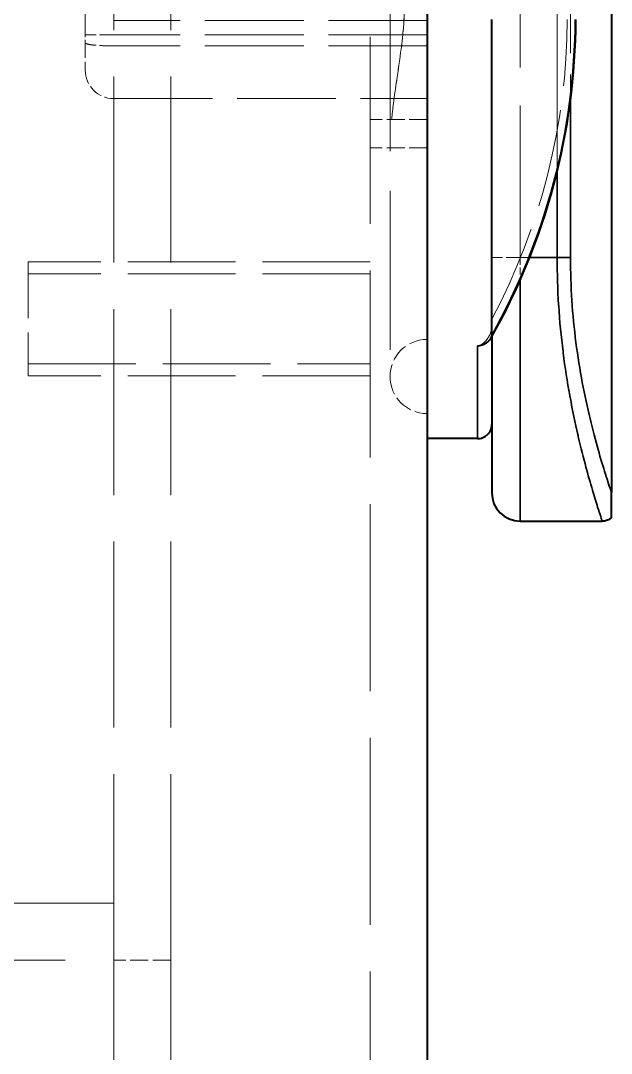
# Model space of a CAD drawing. Header units: millimetres. Extents: x 0 to 2523, y 0 to 1782.
# Drawn here: x 501.34 to 522.07, y 816.7 to 852.94 of the extents above; entities that cross this region are included whole.
import ezdxf

# ---------------------------------------------------------------- set-up
doc = ezdxf.new("R2010")
doc.units = ezdxf.units.MM
doc.header["$LTSCALE"] = 3
doc.linetypes.add('DASHED', pattern=[0.2067, 0.1654, -0.0413])
for name, color, linetype, lineweight in [('가려진 것(ISO)', 2, 'DASHED', 18), ('가려진 좁은 것(ISO)', 2, 'DASHED', 18), ('가시적인 것(ISO)', 3, 'Continuous', 40), ('가시적인 좁은 것(ISO)', 3, 'Continuous', 35)]:
    doc.layers.add(name, color=color, linetype=linetype, lineweight=lineweight)

msp = doc.modelspace()

# ---------------------------------------------------------------- linework, layer by layer
at = {"layer": '가려진 것(ISO)', "ltscale": 13.223674}
msp.add_line((513.6056, 999.9732), (513.6056, 794.9732), dxfattribs=at)
at = {"layer": '가려진 것(ISO)', "ltscale": 13.155773}
for p, q in [((504.6056, 819.9732), (504.6056, 974.9732)), ((506.6056, 819.9732), (506.6056, 974.9732))]:
    msp.add_line(p, q, dxfattribs=at)
at = {"layer": '가려진 것(ISO)', "ltscale": 1.495845}
msp.add_line((503.6056, 852.4383), (503.6056, 853.9383), dxfattribs=at)
at = {"layer": '가려진 것(ISO)', "ltscale": 11.251338}
msp.add_line((514.3056, 853.9452), (514.3056, 840.4509), dxfattribs=at)
at = {"layer": '가려진 것(ISO)', "ltscale": 6.983788}
for p, q in [((515.6056, 852.9383), (504.6056, 852.9383)), ((515.6056, 852.053), (504.6056, 852.053)), ((504.6056, 850.2025), (515.6056, 850.2025))]:
    msp.add_line(p, q, dxfattribs=at)
at = {"layer": '가려진 것(ISO)', "ltscale": 0.173759}
msp.add_line((503.6056, 852.1644), (503.6056, 852.4383), dxfattribs=at)
at = {"layer": '가려진 것(ISO)', "ltscale": 1.076896}
msp.add_line((503.6056, 852.1644), (503.6056, 851.2025), dxfattribs=at)
at = {"layer": '가려진 것(ISO)', "ltscale": 1.269698}
for p, q in [((515.6056, 849.4732), (513.6056, 849.4732)), ((515.6056, 848.4732), (513.6056, 848.4732))]:
    msp.add_line(p, q, dxfattribs=at)
at = {"layer": '가려진 것(ISO)', "ltscale": 3.989087}
msp.add_line((501.6056, 844.4732), (501.6056, 840.4732), dxfattribs=at)
at = {"layer": '가려진 것(ISO)', "ltscale": 7.618686}
for p, q in [((513.6056, 844.4732), (501.6056, 844.4732)), ((513.6056, 844.0552), (501.6056, 844.0552)), ((501.6056, 840.8912), (513.6056, 840.8912)), ((513.6056, 840.4732), (501.6056, 840.4732))]:
    msp.add_line(p, q, dxfattribs=at)
at = {"layer": '가려진 것(ISO)', "ltscale": 0.246572}
msp.add_line((517.8747, 842.2098), (517.8747, 841.8411), dxfattribs=at)
at = {"layer": '가려진 것(ISO)', "ltscale": 16.126431}
msp.add_line((486.6056, 821.9732), (506.6056, 821.9732), dxfattribs=at)
at = {"layer": '가려진 것(ISO)', "ltscale": 13.707466}
msp.add_line((487.6056, 819.9732), (504.6056, 819.9732), dxfattribs=at)
at = {"layer": '가려진 것(ISO)', "ltscale": 12.665669}
for p, q in [((504.6056, 819.9732), (504.6056, 809.9732)), ((506.6056, 819.9732), (506.6056, 809.9732))]:
    msp.add_line(p, q, dxfattribs=at)
at = {"layer": '가려진 것(ISO)', "ltscale": 0.997197}
msp.add_arc((504.6056, 851.2025), 1, 180, 270, dxfattribs=at)
at = {"layer": '가려진 것(ISO)', "ltscale": 1.296386}
for start, end in [(90, 180), (180, 270)]:
    msp.add_arc((515.6056, 840.4509), 1.3, start, end, dxfattribs=at)
at = {"layer": '가려진 것(ISO)', "ltscale": 1.000421}
msp.add_open_spline([(504.6056, 852.053), (504.5018, 852.053), (504.3977, 852.0546), (504.2983, 852.0577), (504.199, 852.0609), (504.1043, 852.0656), (504.0195, 852.0719), (503.9346, 852.0781), (503.8594, 852.0859), (503.7974, 852.095), (503.7354, 852.1042), (503.6867, 852.1148), (503.6543, 852.1265), (503.6219, 852.1381), (503.6056, 852.1509), (503.6056, 852.1644)], degree=3, knots=[0, 0, 0, 0, 0.2, 0.2, 0.2, 0.4, 0.4, 0.4, 0.6, 0.6, 0.6, 0.8, 0.8, 0.8, 1, 1, 1, 1], dxfattribs=at)
at = {"layer": '가려진 것(ISO)', "ltscale": 0.584265}
msp.add_open_spline([(517.3747, 841.5263), (517.4017, 841.5279), (517.4281, 841.5342), (517.4813, 841.554), (517.5083, 841.5685), (517.5868, 841.6202), (517.6384, 841.669), (517.7317, 841.7837), (517.7867, 841.8648), (517.8597, 842.0502), (517.8747, 842.1299), (517.8747, 842.2098)], degree=3, knots=[0.000001, 0.000001, 0.000001, 0.000001, 0.008116123, 0.008116123, 0.017280138, 0.017280138, 0.036812418, 0.036812418, 0.056177073, 0.056177073, 0.072028344, 0.072028344, 0.072028344, 0.072028344], dxfattribs=at)
at = {"layer": '가려진 것(ISO)', "ltscale": 0.58425}
msp.add_open_spline([(517.8747, 842.2098), (517.8747, 842.1299), (517.8597, 842.0503), (517.7868, 841.865), (517.7319, 841.7839), (517.6385, 841.6692), (517.5869, 841.6202), (517.5084, 841.5685), (517.4814, 841.554), (517.4281, 841.5342), (517.4017, 841.5279), (517.3747, 841.5263)], degree=3, knots=[0.000001, 0.000001, 0.000001, 0.000001, 0.02448974, 0.02448974, 0.0544278, 0.0544278, 0.08463518, 0.08463518, 0.09880659, 0.09880659, 0.11135374, 0.11135374, 0.11135374, 0.11135374], dxfattribs=at)
at = {"layer": '가려진 것(ISO)', "ltscale": 0.052003}
msp.add_open_spline([(517.8747, 841.8936), (517.8747, 841.8874), (517.8747, 841.8812), (517.8747, 841.875), (517.8747, 841.8637), (517.8747, 841.8524), (517.8747, 841.8411)], degree=3, knots=[0.076483139, 0.076483139, 0.076483139, 0.076483139, 0.080930676, 0.080930676, 0.080930676, 0.08900317, 0.08900317, 0.08900317, 0.08900317], dxfattribs=at)
at = {"layer": '가려진 좁은 것(ISO)', "ltscale": 12.510248}
msp.add_line((520.169, 932.9732), (520.169, 847.6395), dxfattribs=at)
at = {"layer": '가려진 좁은 것(ISO)', "ltscale": 12.95251}
msp.add_line((520.1691, 844.6229), (520.1692, 932.9733), dxfattribs=at)
at = {"layer": '가려진 좁은 것(ISO)', "ltscale": 12.952355}
msp.add_line((520.6373, 844.6237), (520.6368, 932.973), dxfattribs=at)
at = {"layer": '가려진 좁은 것(ISO)', "ltscale": 13.356773}
msp.add_line((520.6373, 932.9732), (520.6373, 850.1478), dxfattribs=at)
at = {"layer": '가려진 좁은 것(ISO)', "ltscale": 10.764393}
msp.add_line((518.8747, 844.6232), (518.8747, 857.9732), dxfattribs=at)
at = {"layer": '가려진 좁은 것(ISO)', "ltscale": 0.997197}
for p, q in [((504.6056, 852.4383), (503.6056, 852.4383)), ((518.8747, 844.6232), (517.8747, 844.6232))]:
    msp.add_line(p, q, dxfattribs=at)
at = {"layer": '가려진 좁은 것(ISO)', "ltscale": 6.983788}
msp.add_line((515.6056, 852.4383), (504.6056, 852.4383), dxfattribs=at)
at = {"layer": '가려진 좁은 것(ISO)', "ltscale": 0.821679}
msp.add_line((520.1691, 844.6229), (518.8747, 844.6232), dxfattribs=at)
at = {"layer": '가려진 좁은 것(ISO)', "ltscale": 0.499882}
msp.add_line((518.8747, 844.6232), (518.8747, 843.8366), dxfattribs=at)
at = {"layer": '가려진 좁은 것(ISO)', "ltscale": 0.209386}
msp.add_line((519.2047, 844.6232), (518.8747, 844.6232), dxfattribs=at)
at = {"layer": '가려진 좁은 것(ISO)', "ltscale": 1.269698}
msp.add_line((506.6056, 819.9732), (504.6056, 819.9732), dxfattribs=at)
at = {"layer": '가려진 좁은 것(ISO)', "ltscale": 6.950111}
msp.add_arc((497.912, 853.0929), 22.6153, 331.97061, 359.70464, dxfattribs=at)
at = {"layer": '가려진 좁은 것(ISO)', "ltscale": 2.845106}
for points, knots in [([(514.7996, 853.9265), (514.8068, 853.7745), (514.8103, 853.625), (514.8103, 852.4265), (514.5759, 851.1851), (514.4109, 849.9311), (514.3838, 849.7042), (514.3616, 849.4732)], [1.54000761, 1.54000761, 1.54000761, 1.54000761, 1.58374382, 1.58374382, 1.89957123, 1.89957123, 1.96318978, 1.96318978, 1.96318978, 1.96318978]), ([(514.3616, 849.4732), (514.3838, 849.7042), (514.4109, 849.9311), (514.5759, 851.1851), (514.8103, 852.4265), (514.8103, 853.625), (514.8068, 853.7745), (514.7996, 853.9265)], [1.20429786, 1.20429786, 1.20429786, 1.20429786, 1.26791641, 1.26791641, 1.58374382, 1.58374382, 1.62748, 1.62748, 1.62748, 1.62748])]:
    msp.add_open_spline(points, degree=3, knots=knots, dxfattribs=at)
at = {"layer": '가려진 좁은 것(ISO)', "ltscale": 0.38483}
msp.add_open_spline([(520.6373, 844.6237), (520.6137, 844.6236), (520.5772, 844.6235), (520.5307, 844.6233), (520.4842, 844.6232), (520.4277, 844.6231), (520.3658, 844.623), (520.3039, 844.623), (520.2365, 844.6231), (520.1691, 844.6229)], degree=3, knots=[0, 0, 0, 0, 0.3333333, 0.3333333, 0.3333333, 0.6666667, 0.6666667, 0.6666667, 1, 1, 1, 1], dxfattribs=at)
at = {"layer": '가려진 좁은 것(ISO)', "ltscale": 11.800824}
msp.add_open_spline([(521.752, 835.3732), (521.752, 835.3732), (521.7486, 835.3834), (521.7419, 835.4039), (521.7398, 835.4102), (521.7374, 835.4175), (521.7346, 835.4257), (521.7172, 835.4786), (521.6866, 835.5716), (521.6438, 835.7049), (521.6364, 835.7281), (521.6286, 835.7525), (521.6204, 835.7781), (521.5743, 835.9228), (521.5167, 836.1065), (521.4503, 836.3273), (521.4374, 836.3702), (521.4241, 836.4144), (521.4106, 836.4601), (521.3421, 836.691), (521.2658, 836.957), (521.1858, 837.2533), (521.1685, 837.3172), (521.1511, 837.3826), (521.1335, 837.4493), (521.0536, 837.7527), (520.9709, 838.084), (520.8898, 838.4372), (520.8705, 838.5215), (520.8512, 838.607), (520.8321, 838.6936), (520.7535, 839.0503), (520.6772, 839.4268), (520.6066, 839.8178), (520.5881, 839.9203), (520.57, 840.0237), (520.5524, 840.1281), (520.4863, 840.5189), (520.4263, 840.9228), (520.3748, 841.336), (520.3601, 841.4543), (520.346, 841.5734), (520.3326, 841.6932), (520.2869, 842.1036), (520.2498, 842.5226), (520.2226, 842.9484), (520.2142, 843.0807), (520.2067, 843.2137), (520.2002, 843.3471), (520.1797, 843.7688), (520.1691, 844.1956), (520.1691, 844.6229)], degree=3, knots=[0.50359315, 0.50359315, 0.50359315, 0.50359315, 0.52941176, 0.52941176, 0.52941176, 0.53737617, 0.53737617, 0.53737617, 0.58823529, 0.58823529, 0.58823529, 0.59707577, 0.59707577, 0.59707577, 0.64705882, 0.64705882, 0.64705882, 0.65677318, 0.65677318, 0.65677318, 0.70588235, 0.70588235, 0.70588235, 0.71648775, 0.71648775, 0.71648775, 0.76470588, 0.76470588, 0.76470588, 0.7762063, 0.7762063, 0.7762063, 0.82352941, 0.82352941, 0.82352941, 0.8359272, 0.8359272, 0.8359272, 0.88235294, 0.88235294, 0.88235294, 0.89564483, 0.89564483, 0.89564483, 0.94117647, 0.94117647, 0.94117647, 0.95532075, 0.95532075, 0.95532075, 1, 1, 1, 1], dxfattribs=at)
at = {"layer": '가려진 좁은 것(ISO)', "ltscale": 6.925931}
msp.add_open_spline([(522.072, 836.3905), (522.0206, 836.5437), (521.8998, 836.9036), (521.6772, 837.629), (521.4326, 838.5095), (521.1878, 839.5353), (520.9643, 840.6854), (520.7832, 841.9344), (520.6642, 843.2588), (520.6364, 844.1635), (520.6373, 844.6237)], degree=3, dxfattribs=at)
at = {"layer": '가려진 좁은 것(ISO)'}
msp.add_open_spline([(517.3747, 841.5263), (517.3747, 841.5263), (517.3747, 841.5263), (517.3747, 841.5263)], degree=3, dxfattribs=at)
at = {"layer": '가시적인 것(ISO)'}
for p, q in [((515.6056, 1001.9732), (515.6056, 792.9732)), ((522.072, 858.938), (522.072, 836.3903)), ((517.8747, 841.8411), (517.8747, 836.3732)), ((517.3747, 838.2705), (515.6056, 838.2705)), ((518.8747, 835.3732), (521.752, 835.3732))]:
    msp.add_line(p, q, dxfattribs=at)
for centre, radius, start, end in [((497.912, 853.0929), 22.9153, 330.43033, 359.7085), ((518.8747, 836.3732), 1, 180, 270)]:
    msp.add_arc(centre, radius, start, end, dxfattribs=at)
for points, knots in [([(517.8747, 841.8936), (517.8748, 842.5941), (517.8748, 843.3728), (517.8747, 845.0615), (517.8747, 845.9668), (517.8747, 847.871), (517.8747, 848.8641), (517.8747, 850.3919), (517.8747, 850.9066), (517.8748, 851.9423), (517.8747, 852.4632), (517.8747, 852.984)], [-1.2522093, -1.2522093, -1.2522093, -1.2522093, -0.9389682, -0.9389682, -0.6257615, -0.6257615, -0.3126285, -0.3126285, -0.1562493, -0.1562493, -0.000001, -0.000001, -0.000001, -0.000001]), ([(517.3747, 841.5263), (517.4259, 841.5293), (517.4803, 841.5398), (517.5615, 841.5666), (517.5879, 841.5771), (517.6517, 841.6072), (517.6876, 841.6285), (517.7674, 841.6872), (517.8076, 841.728), (517.8613, 841.8134), (517.8747, 841.8551), (517.8747, 841.8936)], [-0.070781201, -0.070781201, -0.070781201, -0.070781201, -0.055461964, -0.055461964, -0.047642977, -0.047642977, -0.035476886, -0.035476886, -0.017217394, -0.017217394, -0.000001042, -0.000001042, -0.000001042, -0.000001042]), ([(517.8747, 841.8411), (517.8747, 841.7906), (517.8747, 841.7399), (517.8747, 841.6889), (517.8747, 841.5667), (517.8747, 841.4432), (517.8747, 841.3191), (517.8747, 841.2634), (517.8747, 841.2077), (517.8747, 841.1518), (517.8747, 841.0195), (517.8747, 840.8869), (517.8747, 840.7554), (517.8747, 840.7077), (517.8747, 840.6601), (517.8747, 840.6128), (517.8747, 840.4746), (517.8747, 840.3382), (517.8747, 840.2068), (517.8747, 840.1692), (517.8747, 840.132), (517.8747, 840.0952), (517.8747, 839.9595), (517.8747, 839.8302), (517.8747, 839.7102), (517.8747, 839.6841), (517.8747, 839.6584), (517.8747, 839.6332), (517.8747, 839.5113), (517.8747, 839.4004), (517.8747, 839.303), (517.8747, 839.2876), (517.8747, 839.2725), (517.8747, 839.2578), (517.8747, 839.1602), (517.8747, 839.0779), (517.8747, 839.0038), (517.8747, 838.996), (517.8747, 838.9883), (517.8747, 838.9807), (517.8747, 838.9051), (517.8747, 838.8379), (517.8747, 838.7804), (517.8747, 838.7771), (517.8747, 838.7738), (517.8747, 838.7705)], [0.08900317, 0.08900317, 0.08900317, 0.08900317, 0.125, 0.125, 0.125, 0.21129754, 0.21129754, 0.21129754, 0.25, 0.25, 0.25, 0.34170925, 0.34170925, 0.34170925, 0.375, 0.375, 0.375, 0.47218067, 0.47218067, 0.47218067, 0.5, 0.5, 0.5, 0.60265235, 0.60265235, 0.60265235, 0.625, 0.625, 0.625, 0.7329148, 0.7329148, 0.7329148, 0.75, 0.75, 0.75, 0.86308164, 0.86308164, 0.86308164, 0.875, 0.875, 0.875, 0.99312972, 0.99312972, 0.99312972, 1, 1, 1, 1]), ([(517.3747, 838.2705), (517.4393, 838.2705), (517.5043, 838.2831), (517.5647, 838.308), (517.6252, 838.3328), (517.6812, 838.37), (517.7278, 838.4164), (517.7744, 838.4629), (517.8117, 838.5188), (517.8368, 838.5794), (517.8618, 838.64), (517.8747, 838.7053), (517.8747, 838.7705)], [0, 0, 0, 0, 0.25, 0.25, 0.25, 0.5, 0.5, 0.5, 0.75, 0.75, 0.75, 1, 1, 1, 1]), ([(522.072, 835.4891), (522.072, 835.4896), (522.072, 835.4903), (522.072, 835.4962), (522.072, 835.5066), (522.072, 835.5213), (522.072, 835.5401), (522.072, 835.563), (522.072, 835.5896), (522.072, 835.6198), (522.072, 835.6531), (522.072, 835.6893), (522.072, 835.728), (522.072, 835.7688), (522.072, 835.8111), (522.072, 835.8547), (522.072, 835.8989), (522.072, 835.9432), (522.072, 835.9872), (522.072, 836.0299), (522.072, 836.0716), (522.072, 836.1126), (522.072, 836.1521), (522.072, 836.1903), (522.072, 836.2275), (522.072, 836.2646), (522.072, 836.3022), (522.072, 836.344), (522.072, 836.3745), (522.072, 836.3903)], [0.5017583, 0.5017583, 0.5017583, 0.5017583, 0.51851852, 0.53703704, 0.55555556, 0.57407407, 0.59259259, 0.61111111, 0.62962963, 0.64814815, 0.66666667, 0.68518519, 0.7037037, 0.72222222, 0.74074074, 0.75925926, 0.77777778, 0.7962963, 0.81481481, 0.83333333, 0.85185185, 0.87037037, 0.88888889, 0.90740741, 0.92592593, 0.94444444, 0.96296296, 0.98148148, 1, 1, 1, 1]), ([(522.072, 835.4891), (522.0596, 835.4788), (522.0467, 835.469), (521.993, 835.4325), (521.9481, 835.4107), (521.8534, 835.3811), (521.8024, 835.3732), (521.752, 835.3732)], [0, 0, 0, 0, 0.004836018, 0.004836018, 0.019485126, 0.019485126, 0.034616176, 0.034616176, 0.034616176, 0.034616176])]:
    msp.add_open_spline(points, degree=3, knots=knots, dxfattribs=at)
msp.add_open_spline([(521.752, 835.3732), (521.752, 835.3732), (521.752, 835.3732), (521.752, 835.3732)], degree=3, dxfattribs=at)
at = {"layer": '가시적인 좁은 것(ISO)'}
for p, q in [((520.6373, 850.1478), (520.6373, 844.6232)), ((520.169, 847.6395), (520.169, 844.6232)), ((520.169, 844.6232), (519.2047, 844.6232)), ((520.169, 844.6232), (520.6373, 844.6232)), ((518.8747, 843.8366), (518.8747, 835.3732))]:
    msp.add_line(p, q, dxfattribs=at)
msp.add_arc((497.912, 853.0929), 22.8896, 330.70722, 359.70818, dxfattribs=at)
for points, knots in [([(520.169, 844.6232), (520.169, 844.0707), (520.1868, 843.5136), (520.2218, 842.9613), (520.2223, 842.953), (520.2229, 842.9447), (520.2234, 842.9364), (520.2584, 842.3925), (520.3101, 841.8534), (520.3758, 841.3283), (520.3778, 841.3123), (520.3798, 841.2964), (520.3818, 841.2804), (520.4472, 840.7642), (520.5259, 840.2623), (520.6121, 839.7876), (520.6161, 839.7656), (520.6201, 839.7436), (520.6241, 839.7217), (520.7096, 839.2568), (520.802, 838.8188), (520.8947, 838.416), (520.9005, 838.3907), (520.9064, 838.3654), (520.9122, 838.3404), (521.0035, 837.9483), (521.0949, 837.5905), (521.1813, 837.27), (521.1882, 837.2443), (521.1951, 837.2188), (521.202, 837.1936), (521.2862, 836.8842), (521.3654, 836.6109), (521.4357, 836.3758), (521.4426, 836.3529), (521.4494, 836.3303), (521.4561, 836.3081), (521.5236, 836.0841), (521.5822, 835.8977), (521.6287, 835.7521), (521.6341, 835.7353), (521.6393, 835.719), (521.6443, 835.7032), (521.6873, 835.5694), (521.7183, 835.4754), (521.7356, 835.4228), (521.7379, 835.4157), (521.74, 835.4094), (521.7419, 835.4038), (521.7486, 835.3835), (521.752, 835.3732), (521.752, 835.3732)], [0, 0, 0, 0, 0.05882353, 0.05882353, 0.05882353, 0.05970824, 0.05970824, 0.05970824, 0.11764706, 0.11764706, 0.11764706, 0.1194131, 0.1194131, 0.1194131, 0.17647059, 0.17647059, 0.17647059, 0.17911778, 0.17911778, 0.17911778, 0.23529412, 0.23529412, 0.23529412, 0.2388317, 0.2388317, 0.2388317, 0.29411765, 0.29411765, 0.29411765, 0.29854769, 0.29854769, 0.29854769, 0.35294118, 0.35294118, 0.35294118, 0.35825028, 0.35825028, 0.35825028, 0.41176471, 0.41176471, 0.41176471, 0.41795814, 0.41795814, 0.41795814, 0.47058824, 0.47058824, 0.47058824, 0.4776709, 0.4776709, 0.4776709, 0.50358389, 0.50358389, 0.50358389, 0.50358389]), ([(520.6373, 844.6232), (520.6373, 844.119), (520.6538, 843.6198), (520.6864, 843.122), (520.719, 842.6242), (520.7677, 842.1278), (520.8301, 841.6436), (520.8925, 841.1595), (520.9685, 840.6876), (521.0528, 840.2392), (521.1371, 839.7907), (521.2295, 839.3656), (521.3236, 838.9726), (521.4177, 838.5797), (521.5133, 838.2189), (521.6051, 837.8938), (521.6968, 837.5686), (521.7846, 837.279), (521.8636, 837.0279), (521.9427, 836.7768), (522.0132, 836.5641), (522.072, 836.3903)], [0, 0, 0, 0, 0.1428571, 0.1428571, 0.1428571, 0.2857143, 0.2857143, 0.2857143, 0.4285714, 0.4285714, 0.4285714, 0.5714286, 0.5714286, 0.5714286, 0.7142857, 0.7142857, 0.7142857, 0.8571429, 0.8571429, 0.8571429, 1, 1, 1, 1]), ([(517.3747, 841.5263), (517.3747, 841.2402), (517.3747, 840.5991), (517.3747, 839.6938), (517.3747, 838.8354), (517.3747, 838.4286), (517.3747, 838.2705)], [0, 0, 0, 0, 0.1760545, 0.416339, 0.6834329, 1, 1, 1, 1])]:
    msp.add_open_spline(points, degree=3, knots=knots, dxfattribs=at)

doc.saveas('drawing.dxf')
